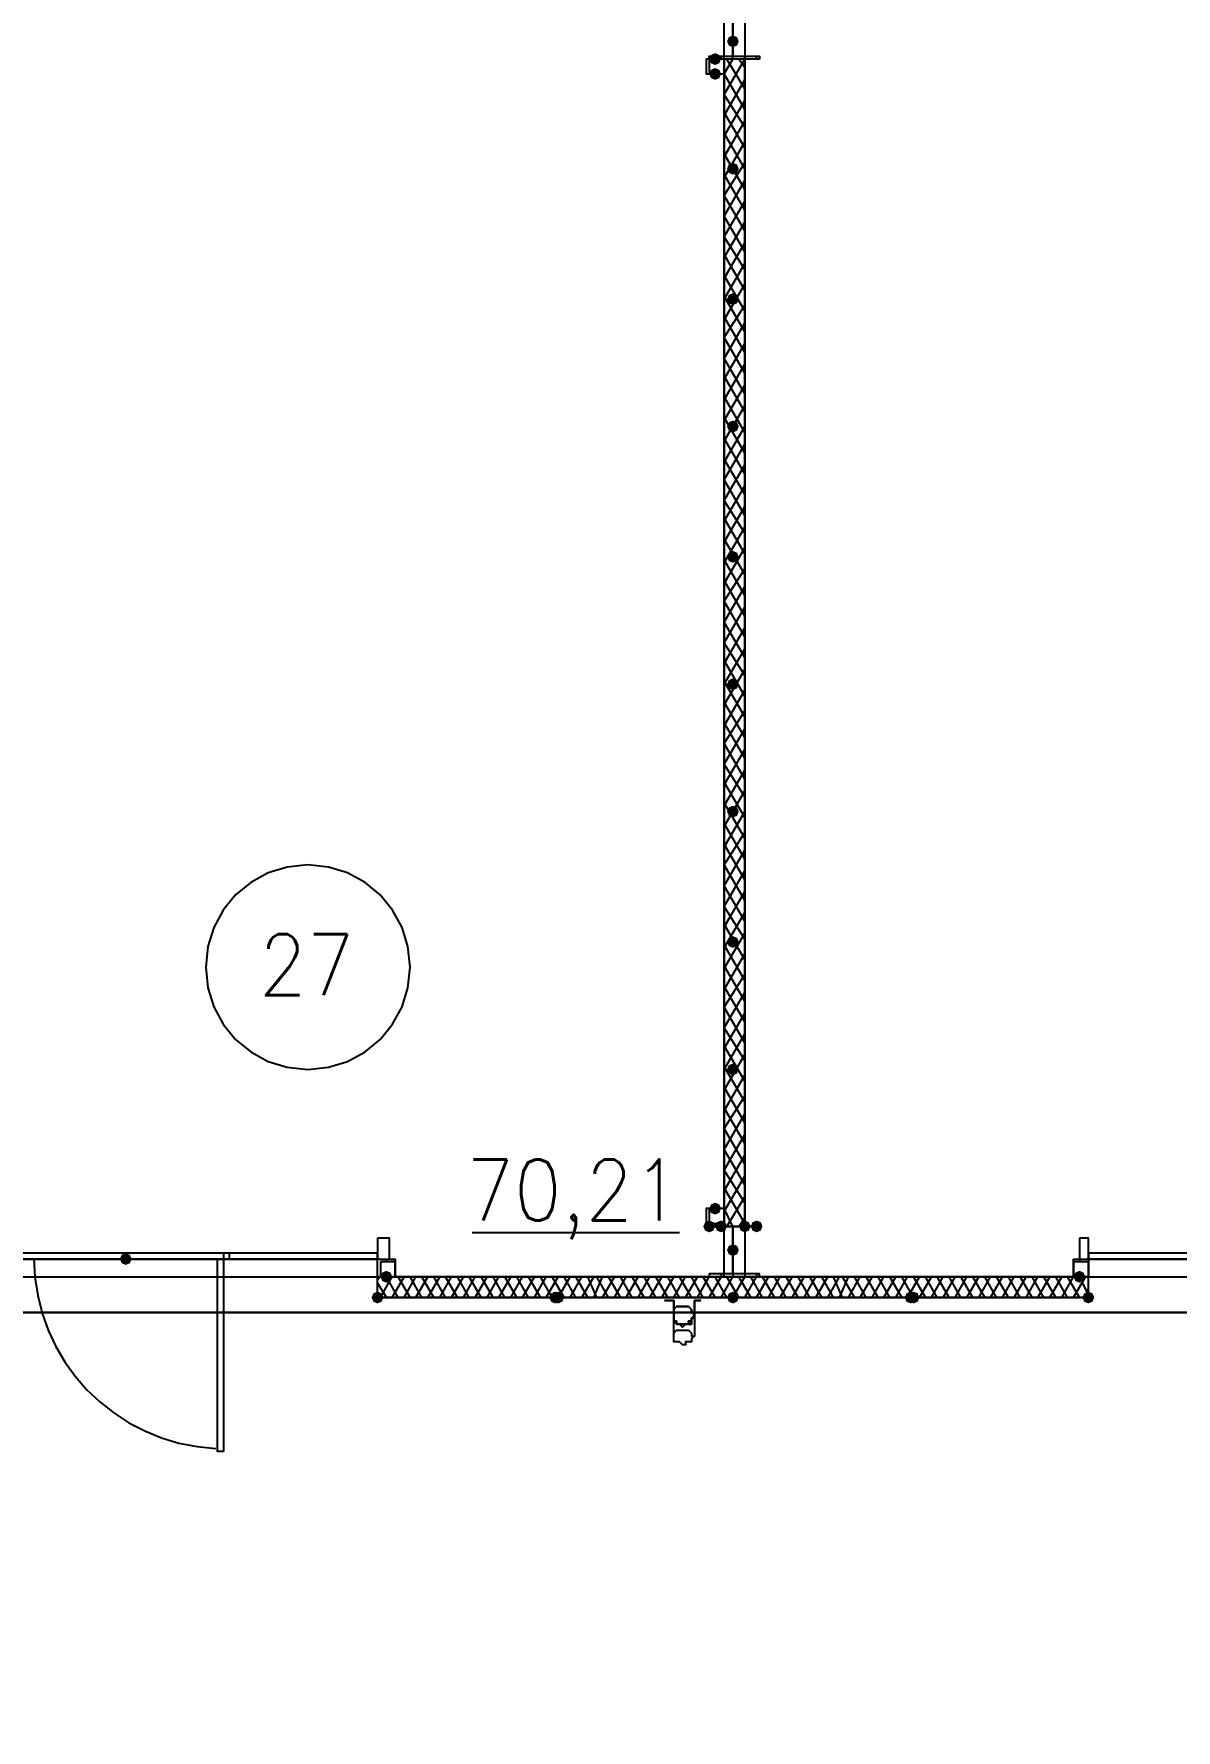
# Model space of a CAD drawing. Header units: millimetres. Extents: x 0 to 420, y 0 to 297.
# Drawn here: x 210.78 to 227.1, y 99.06 to 123.3 of the extents above; entities that cross this region are included whole.
import ezdxf

# ---------------------------------------------------------------- set-up
doc = ezdxf.new("R2010")
doc.units = ezdxf.units.MM
doc.layers.get('0').update_dxf_attribs({"linetype": 'CONTINUOUS'})
doc.styles.get("Standard").update_dxf_attribs({"font": 'STANDARD'})

msp = doc.modelspace()

# ---------------------------------------------------------------- hatches: boundary and pattern name
at = {"true_color": 0x000007}
for points in [[(220.853, 123.19), (220.828129, 123.130204), (220.768333, 123.105333), (220.708538, 123.130204), (220.683667, 123.19), (220.708537, 123.249796), (220.768333, 123.274667), (220.828129, 123.249796)], [(220.599, 122.936), (220.574129, 122.876204), (220.514333, 122.851333), (220.454537, 122.876204), (220.429667, 122.936), (220.454537, 122.995796), (220.514333, 123.020667), (220.574129, 122.995796)], [(220.599, 122.724333), (220.574129, 122.664537), (220.514333, 122.639667), (220.454537, 122.664537), (220.429667, 122.724333), (220.454537, 122.784129), (220.514333, 122.809), (220.574129, 122.784129)], [(220.853, 121.369667), (220.828129, 121.309871), (220.768333, 121.285), (220.708538, 121.309871), (220.683667, 121.369667), (220.708537, 121.429462), (220.768333, 121.454333), (220.828129, 121.429463)], [(220.853, 119.507), (220.828129, 119.447204), (220.768333, 119.422333), (220.708538, 119.447204), (220.683667, 119.507), (220.708537, 119.566796), (220.768333, 119.591667), (220.828129, 119.566796)], [(220.853, 117.686667), (220.828129, 117.626871), (220.768333, 117.602), (220.708538, 117.626871), (220.683667, 117.686667), (220.708537, 117.746462), (220.768333, 117.771333), (220.828129, 117.746463)], [(220.853, 115.824), (220.828129, 115.764204), (220.768333, 115.739333), (220.708538, 115.764204), (220.683667, 115.824), (220.708537, 115.883796), (220.768333, 115.908667), (220.828129, 115.883796)], [(220.853, 114.003667), (220.828129, 113.943871), (220.768333, 113.919), (220.708538, 113.943871), (220.683667, 114.003667), (220.708537, 114.063462), (220.768333, 114.088333), (220.828129, 114.063463)], [(220.853, 112.183333), (220.828129, 112.123538), (220.768333, 112.098667), (220.708538, 112.123538), (220.683667, 112.183333), (220.708537, 112.243129), (220.768333, 112.268), (220.828129, 112.243129)], [(220.853, 110.320667), (220.828129, 110.260871), (220.768333, 110.236), (220.708538, 110.260871), (220.683667, 110.320667), (220.708537, 110.380462), (220.768333, 110.405333), (220.828129, 110.380463)], [(220.853, 108.500333), (220.828129, 108.440538), (220.768333, 108.415667), (220.708538, 108.440538), (220.683667, 108.500333), (220.708537, 108.560129), (220.768333, 108.585), (220.828129, 108.560129)], [(220.599, 106.510667), (220.574129, 106.450871), (220.514333, 106.426), (220.454537, 106.450871), (220.429667, 106.510667), (220.454537, 106.570462), (220.514333, 106.595333), (220.574129, 106.570463)], [(220.514333, 106.256667), (220.489463, 106.196871), (220.429667, 106.172), (220.369871, 106.196871), (220.345, 106.256667), (220.369871, 106.316462), (220.429667, 106.341333), (220.489462, 106.316463)], [(220.683667, 106.256667), (220.658796, 106.196871), (220.599, 106.172), (220.539204, 106.196871), (220.514333, 106.256667), (220.539204, 106.316462), (220.599, 106.341333), (220.658796, 106.316463)], [(221.022333, 106.256667), (220.997462, 106.196871), (220.937667, 106.172), (220.877871, 106.196871), (220.853, 106.256667), (220.877871, 106.316462), (220.937667, 106.341333), (220.997462, 106.316463)], [(221.191667, 106.256667), (221.166796, 106.196871), (221.107, 106.172), (221.047204, 106.196871), (221.022333, 106.256667), (221.047204, 106.316462), (221.107, 106.341333), (221.166796, 106.316463)], [(220.853, 105.918), (220.828129, 105.858204), (220.768333, 105.833333), (220.708538, 105.858204), (220.683667, 105.918), (220.708537, 105.977796), (220.768333, 106.002667), (220.828129, 105.977796)], [(212.174667, 105.791), (212.149796, 105.731204), (212.09, 105.706333), (212.030204, 105.731204), (212.005333, 105.791), (212.030204, 105.850796), (212.09, 105.875667), (212.149796, 105.850796)], [(212.174667, 105.791), (212.149796, 105.731204), (212.09, 105.706333), (212.030204, 105.731204), (212.005333, 105.791), (212.030204, 105.850796), (212.09, 105.875667), (212.149796, 105.850796)], [(215.9, 105.537), (215.875129, 105.477204), (215.815333, 105.452333), (215.755538, 105.477204), (215.730667, 105.537), (215.755537, 105.596796), (215.815333, 105.621667), (215.875129, 105.596796)], [(225.806, 105.537), (225.781129, 105.477204), (225.721333, 105.452333), (225.661538, 105.477204), (225.636667, 105.537), (225.661537, 105.596796), (225.721333, 105.621667), (225.781129, 105.596796)]]:
    msp.add_hatch(color=0, dxfattribs=at).paths.add_polyline_path(points, flags=0)
at = {"true_color": 0x0000fe}
for points in [[(215.773, 105.240667), (215.748129, 105.180871), (215.688333, 105.156), (215.628537, 105.180871), (215.603667, 105.240667), (215.628537, 105.300462), (215.688333, 105.325333), (215.748129, 105.300463)], [(218.313, 105.240667), (218.288129, 105.180871), (218.228333, 105.156), (218.168537, 105.180871), (218.143667, 105.240667), (218.168537, 105.300462), (218.228333, 105.325333), (218.288129, 105.300463)], [(218.355333, 105.240667), (218.330463, 105.180871), (218.270667, 105.156), (218.210871, 105.180871), (218.186, 105.240667), (218.210871, 105.300462), (218.270667, 105.325333), (218.330462, 105.300463)], [(220.853, 105.240667), (220.828129, 105.180871), (220.768333, 105.156), (220.708538, 105.180871), (220.683667, 105.240667), (220.708537, 105.300462), (220.768333, 105.325333), (220.828129, 105.300463)], [(220.853, 105.240667), (220.828129, 105.180871), (220.768333, 105.156), (220.708538, 105.180871), (220.683667, 105.240667), (220.708537, 105.300462), (220.768333, 105.325333), (220.828129, 105.300463)], [(220.853, 105.240667), (220.828129, 105.180871), (220.768333, 105.156), (220.708538, 105.180871), (220.683667, 105.240667), (220.708537, 105.300462), (220.768333, 105.325333), (220.828129, 105.300463)], [(223.393, 105.240667), (223.368129, 105.180871), (223.308333, 105.156), (223.248538, 105.180871), (223.223667, 105.240667), (223.248537, 105.300462), (223.308333, 105.325333), (223.368129, 105.300463)], [(223.435333, 105.240667), (223.410462, 105.180871), (223.350667, 105.156), (223.290871, 105.180871), (223.266, 105.240667), (223.290871, 105.300462), (223.350667, 105.325333), (223.410462, 105.300463)], [(225.933, 105.240667), (225.908129, 105.180871), (225.848333, 105.156), (225.788537, 105.180871), (225.763667, 105.240667), (225.788537, 105.300462), (225.848333, 105.325333), (225.908129, 105.300463)]]:
    msp.add_hatch(color=0, dxfattribs=at).paths.add_polyline_path(points, flags=0)
at = {"true_color": 0x000007}
h = msp.add_hatch(color=0, dxfattribs=at)
h.paths.add_polyline_path([(215.688333, 105.240667), (220.768333, 105.240667)], flags=0)
h.paths.add_polyline_path([(220.768333, 105.240667), (215.688333, 105.240667)], flags=0)
h = msp.add_hatch(color=0, dxfattribs=at)
h.paths.add_polyline_path([(220.768333, 105.240667), (225.848333, 105.240667)], flags=0)
h.paths.add_polyline_path([(225.848333, 105.240667), (220.768333, 105.240667)], flags=0)

# ---------------------------------------------------------------- linework, layer by layer
at = {"color": 0, "true_color": 0x000007}
for points in [[(103.970667, 105.029), (389.763, 105.029), (389.763, 222.715667), (103.970667, 222.715667)], [(220.641333, 105.537), (220.641333, 140.038667), (216.916, 140.038667), (203.750333, 140.038667), (203.538667, 140.038667), (203.538667, 105.537)], [(220.937667, 105.537), (238.548333, 105.537), (238.548333, 140.038667), (234.315, 140.038667), (221.149333, 140.038667), (220.937667, 140.038667)], [(221.149333, 122.936), (220.429667, 122.936), (220.429667, 122.978333), (220.768333, 122.978333), (220.768333, 123.613333), (220.429667, 123.613333), (220.429667, 123.655667), (221.149333, 123.655667), (221.149333, 123.613333), (220.768333, 123.613333), (220.768333, 122.978333), (221.149333, 122.978333)], [(220.641333, 122.936), (220.429667, 122.936), (220.429667, 122.724333), (220.641333, 122.724333), (220.641333, 122.936), (220.387333, 122.936), (220.387333, 122.724333), (220.641333, 122.724333)], [(220.641333, 122.936), (220.641333, 106.256667), (220.937667, 106.256667), (220.937667, 122.936)], [(220.641333, 106.510667), (220.429667, 106.510667), (220.429667, 106.299), (220.641333, 106.299), (220.641333, 106.510667), (220.387333, 106.510667), (220.387333, 106.256667), (220.641333, 106.256667)], [(221.149333, 106.256667), (220.429667, 106.256667), (220.768333, 106.256667), (220.768333, 105.579333), (220.429667, 105.579333), (220.429667, 105.537), (221.149333, 105.537), (221.149333, 105.579333), (220.768333, 105.579333), (220.768333, 106.256667)], [(215.688333, 106.087333), (215.688333, 105.791), (215.857667, 105.791), (215.857667, 106.087333)], [(225.721333, 106.087333), (225.721333, 105.791), (225.848333, 105.791), (225.848333, 106.087333)], [(208.449333, 105.791), (215.688333, 105.791), (215.688333, 105.875667), (208.449333, 105.875667)], [(213.487, 103.039333), (213.402333, 103.039333), (213.402333, 105.791), (213.487, 105.791)], [(213.487, 105.791), (213.571667, 105.791), (213.571667, 105.875667), (213.487, 105.875667)], [(215.688333, 105.791), (215.942333, 105.791), (215.942333, 105.537), (215.688333, 105.537)], [(215.730667, 105.748667), (215.730667, 105.537), (215.942333, 105.537), (215.942333, 105.748667)], [(225.636667, 105.791), (225.848333, 105.791), (225.848333, 105.537), (225.636667, 105.537)], [(225.636667, 105.748667), (225.636667, 105.537), (225.848333, 105.537), (225.848333, 105.748667)], [(225.848333, 105.791), (233.087333, 105.791), (233.087333, 105.875667), (225.848333, 105.875667)], [(215.688333, 105.240667), (220.768333, 105.240667)], [(220.768333, 105.240667), (215.688333, 105.240667)], [(215.688333, 105.240667), (220.768333, 105.240667)], [(215.688333, 105.240667), (220.768333, 105.240667)], [(220.302667, 105.198333), (220.218, 105.198333), (220.218, 104.986667), (220.218, 104.944333), (220.175667, 104.944333), (220.175667, 104.902), (220.175667, 104.859667), (220.133333, 104.859667), (220.091, 104.859667), (220.048667, 104.817333), (220.006333, 104.859667), (219.964, 104.859667), (219.921667, 104.902), (219.921667, 104.944333), (219.921667, 104.986667), (219.921667, 105.198333), (219.794667, 105.198333), (219.921667, 105.198333), (219.921667, 104.986667), (219.921667, 104.944333), (219.921667, 104.902), (219.964, 104.902), (219.964, 104.859667), (220.006333, 104.859667), (220.048667, 104.859667), (220.091, 104.859667), (220.133333, 104.859667), (220.133333, 104.902), (220.175667, 104.902), (220.175667, 104.944333), (220.218, 104.986667), (220.218, 105.198333), (220.302667, 105.198333), (220.218, 105.198333), (220.218, 104.986667), (220.218, 104.944333), (220.175667, 104.944333), (220.175667, 104.902), (220.175667, 104.859667), (220.133333, 104.859667), (220.091, 104.859667), (220.048667, 104.817333), (220.006333, 104.859667), (219.964, 104.859667), (219.921667, 104.902), (219.921667, 104.944333), (219.921667, 104.986667), (219.921667, 105.198333), (219.794667, 105.198333), (219.921667, 105.198333), (219.921667, 104.986667), (219.921667, 104.944333), (219.921667, 104.902), (219.964, 104.902), (219.964, 104.859667), (220.006333, 104.859667), (220.048667, 104.859667), (220.091, 104.859667), (220.133333, 104.859667), (220.133333, 104.902), (220.175667, 104.902), (220.175667, 104.944333), (220.218, 104.986667), (220.218, 105.198333), (220.302667, 105.198333), (220.218, 105.198333), (220.218, 104.986667), (220.175667, 104.944333), (220.175667, 104.902), (220.133333, 104.902), (220.133333, 104.859667), (220.091, 104.859667), (220.048667, 104.859667), (220.006333, 104.859667), (219.964, 104.859667), (219.964, 104.902), (219.921667, 104.902), (219.921667, 104.944333), (219.921667, 104.986667), (219.921667, 105.198333), (219.794667, 105.198333), (219.921667, 105.198333), (219.921667, 104.986667), (219.921667, 104.944333), (219.921667, 104.902), (219.964, 104.859667), (220.006333, 104.859667), (220.048667, 104.817333), (220.091, 104.859667), (220.133333, 104.859667), (220.175667, 104.859667), (220.175667, 104.902), (220.175667, 104.944333), (220.218, 104.944333), (220.218, 104.986667), (220.218, 105.198333)], [(220.768333, 105.240667), (225.848333, 105.240667)], [(225.848333, 105.240667), (220.768333, 105.240667)], [(225.848333, 105.240667), (220.768333, 105.240667)], [(225.848333, 105.240667), (220.768333, 105.240667)], [(116.078, 96.435333), (377.655667, 96.435333), (377.655667, 105.029), (116.078, 105.029)], [(220.218, 104.986667), (220.175667, 105.029), (220.175667, 105.071333), (220.133333, 105.113667), (220.091, 105.113667), (220.048667, 105.113667), (220.006333, 105.113667), (219.964, 105.113667), (219.921667, 105.071333), (219.921667, 105.029), (219.921667, 104.986667), (219.921667, 104.944333), (219.921667, 104.902), (219.964, 104.902), (219.964, 104.859667), (220.006333, 104.859667), (220.048667, 104.859667), (220.091, 104.859667), (220.133333, 104.859667), (220.133333, 104.902), (220.175667, 104.902), (220.175667, 104.944333), (220.218, 104.986667), (220.175667, 104.944333), (220.175667, 104.902), (220.133333, 104.902), (220.133333, 104.859667), (220.091, 104.859667), (220.048667, 104.859667), (220.006333, 104.859667), (219.964, 104.859667), (219.964, 104.902), (219.921667, 104.902), (219.921667, 104.944333), (219.921667, 104.986667), (219.921667, 105.029), (219.921667, 105.071333), (219.964, 105.113667), (220.006333, 105.113667), (220.048667, 105.113667), (220.091, 105.113667), (220.133333, 105.113667), (220.175667, 105.071333), (220.175667, 105.029)], [(219.921667, 104.986667), (219.921667, 105.029), (219.921667, 105.071333), (219.964, 105.113667), (220.006333, 105.113667), (220.048667, 105.113667), (220.091, 105.113667), (220.133333, 105.113667), (220.175667, 105.071333), (220.175667, 105.029), (220.218, 104.986667), (220.175667, 104.944333), (220.175667, 104.902), (220.133333, 104.902), (220.133333, 104.859667), (220.091, 104.859667), (220.048667, 104.859667), (220.006333, 104.859667), (219.964, 104.859667), (219.964, 104.902), (219.921667, 104.902), (219.921667, 104.944333)], [(220.218, 104.690333), (220.175667, 104.648), (220.175667, 104.605667), (220.133333, 104.605667), (220.091, 104.605667), (220.091, 104.563333), (220.048667, 104.563333), (220.006333, 104.605667), (219.964, 104.605667), (219.921667, 104.605667), (219.921667, 104.648), (219.921667, 104.690333), (219.921667, 104.732667), (219.964, 104.775), (220.006333, 104.775), (220.048667, 104.775), (220.091, 104.775), (220.133333, 104.775), (220.175667, 104.732667), (220.175667, 104.690333)]]:
    msp.add_lwpolyline(points, close=True, dxfattribs=at)
for points in [[(220.768333, 122.936), (220.768333, 123.655667)], [(220.429667, 122.936), (220.429667, 122.978333)], [(220.599, 122.936), (220.599, 122.978333)], [(220.641333, 122.724333), (220.768333, 122.936)], [(220.641333, 122.428), (220.937667, 122.936)], [(220.937667, 122.512667), (220.683667, 122.936)], [(220.937667, 122.809), (220.853, 122.936)], [(220.937667, 122.936), (220.937667, 122.978333)], [(221.107, 122.936), (221.107, 122.978333)], [(220.937667, 122.216333), (220.641333, 122.724333)], [(220.641333, 122.131667), (220.937667, 122.639667)], [(220.937667, 121.962333), (220.641333, 122.428)], [(220.641333, 121.835333), (220.937667, 122.343333)], [(220.937667, 121.666), (220.641333, 122.174)], [(220.641333, 121.539), (220.937667, 122.047)], [(220.937667, 121.369667), (220.641333, 121.877667)], [(220.641333, 121.242667), (220.937667, 121.750667)], [(220.937667, 121.073333), (220.641333, 121.581333)], [(220.641333, 120.988667), (220.937667, 121.454333)], [(220.937667, 120.777), (220.641333, 121.285)], [(220.641333, 120.692333), (220.937667, 121.200333)], [(220.937667, 120.480667), (220.641333, 120.988667)], [(220.641333, 120.396), (220.937667, 120.904)], [(220.937667, 120.184333), (220.641333, 120.692333)], [(220.641333, 120.099667), (220.937667, 120.607667)], [(220.937667, 119.930333), (220.641333, 120.396)], [(220.641333, 119.803333), (220.937667, 120.311333)], [(220.937667, 119.634), (220.641333, 120.142)], [(220.641333, 119.507), (220.937667, 120.015)], [(220.937667, 119.337667), (220.641333, 119.845667)], [(220.641333, 119.210667), (220.937667, 119.718667)], [(220.937667, 119.041333), (220.641333, 119.549333)], [(220.641333, 118.956667), (220.937667, 119.422333)], [(220.937667, 118.745), (220.641333, 119.253)], [(220.641333, 118.660333), (220.937667, 119.168333)], [(220.937667, 118.448667), (220.641333, 118.956667)], [(220.641333, 118.364), (220.937667, 118.872)], [(220.937667, 118.152333), (220.641333, 118.660333)], [(220.641333, 118.067667), (220.937667, 118.575667)], [(220.937667, 117.898333), (220.641333, 118.406333)], [(220.641333, 117.771333), (220.937667, 118.279333)], [(220.937667, 117.602), (220.641333, 118.11)], [(220.641333, 117.475), (220.937667, 117.983)], [(220.937667, 117.305667), (220.641333, 117.813667)], [(220.641333, 117.178667), (220.937667, 117.686667)], [(220.937667, 117.009333), (220.641333, 117.517333)], [(220.641333, 116.924667), (220.937667, 117.432667)], [(220.937667, 116.713), (220.641333, 117.221)], [(220.641333, 116.628333), (220.937667, 117.136333)], [(220.937667, 116.416667), (220.641333, 116.924667)], [(220.641333, 116.332), (220.937667, 116.84)], [(220.937667, 116.162667), (220.641333, 116.628333)], [(220.641333, 116.035667), (220.937667, 116.543667)], [(220.937667, 115.866333), (220.641333, 116.374333)], [(220.641333, 115.739333), (220.937667, 116.247333)], [(220.937667, 115.57), (220.641333, 116.078)], [(220.641333, 115.443), (220.937667, 115.951)], [(220.937667, 115.273667), (220.641333, 115.781667)], [(220.641333, 115.189), (220.937667, 115.654667)], [(220.937667, 114.977333), (220.641333, 115.485333)], [(220.641333, 114.892667), (220.937667, 115.400667)], [(220.937667, 114.681), (220.641333, 115.189)], [(220.641333, 114.596333), (220.937667, 115.104333)], [(220.937667, 114.384667), (220.641333, 114.892667)], [(220.641333, 114.3), (220.937667, 114.808)], [(220.937667, 114.130667), (220.641333, 114.596333)], [(220.641333, 114.003667), (220.937667, 114.511667)], [(220.937667, 113.834333), (220.641333, 114.342333)], [(220.641333, 113.707333), (220.937667, 114.215333)], [(220.937667, 113.538), (220.641333, 114.046)], [(220.641333, 113.411), (220.937667, 113.919)], [(220.937667, 113.241667), (220.641333, 113.749667)], [(220.641333, 113.157), (220.937667, 113.622667)], [(220.937667, 112.945333), (220.641333, 113.453333)], [(220.641333, 112.860667), (220.937667, 113.368667)], [(220.937667, 112.649), (220.641333, 113.157)], [(220.641333, 112.564333), (220.937667, 113.072333)], [(220.937667, 112.395), (220.641333, 112.860667)], [(220.641333, 112.268), (220.937667, 112.776)], [(220.937667, 112.098667), (220.641333, 112.606667)], [(220.641333, 111.971667), (220.937667, 112.479667)], [(220.937667, 111.802333), (220.641333, 112.310333)], [(220.641333, 111.675333), (220.937667, 112.183333)], [(220.937667, 111.506), (220.641333, 112.014)], [(220.641333, 111.421333), (220.937667, 111.887)], [(220.937667, 111.209667), (220.641333, 111.717667)], [(220.641333, 111.125), (220.937667, 111.633)], [(216.154, 109.960833), (216.124328, 110.255175), (216.039227, 110.529326), (215.90457, 110.777413), (215.72623, 110.993563), (215.51008, 111.171903), (215.261993, 111.30656), (214.987842, 111.391661), (214.6935, 111.421333), (214.399158, 111.391661), (214.125007, 111.30656), (213.87692, 111.171903), (213.66077, 110.993563), (213.48243, 110.777413), (213.347773, 110.529326), (213.262672, 110.255175), (213.233, 109.960833)], [(220.937667, 110.913333), (220.641333, 111.421333)], [(220.641333, 110.828667), (220.937667, 111.336667)], [(220.937667, 110.617), (220.641333, 111.125)], [(220.641333, 110.532333), (220.937667, 111.040333)], [(220.937667, 110.363), (220.641333, 110.828667)], [(220.641333, 110.236), (220.937667, 110.744)], [(220.937667, 110.066667), (220.641333, 110.574667)], [(220.641333, 109.939667), (220.937667, 110.447667)], [(220.937667, 109.770333), (220.641333, 110.278333)], [(220.641333, 109.643333), (220.937667, 110.151333)], [(213.233, 109.960833), (213.262672, 109.666492), (213.347773, 109.392341), (213.48243, 109.144254), (213.66077, 108.928104), (213.87692, 108.749764), (214.125007, 108.615107), (214.399158, 108.530005), (214.6935, 108.500333), (214.987842, 108.530005), (215.261993, 108.615107), (215.51008, 108.749764), (215.72623, 108.928104), (215.90457, 109.144254), (216.039227, 109.392341), (216.124328, 109.666492), (216.154, 109.960833)], [(220.937667, 109.474), (220.641333, 109.982)], [(220.641333, 109.389333), (220.937667, 109.855)], [(220.937667, 109.177667), (220.641333, 109.685667)], [(220.641333, 109.093), (220.937667, 109.601)], [(220.937667, 108.881333), (220.641333, 109.389333)], [(220.641333, 108.796667), (220.937667, 109.304667)], [(220.937667, 108.627333), (220.641333, 109.093)], [(220.641333, 108.500333), (220.937667, 109.008333)], [(220.937667, 108.331), (220.641333, 108.839)], [(220.641333, 108.204), (220.937667, 108.712)], [(220.937667, 108.034667), (220.641333, 108.542667)], [(220.641333, 107.907667), (220.937667, 108.415667)], [(220.937667, 107.738333), (220.641333, 108.246333)], [(220.641333, 107.653667), (220.937667, 108.119333)], [(220.937667, 107.442), (220.641333, 107.95)], [(220.641333, 107.357333), (220.937667, 107.865333)], [(220.937667, 107.145667), (220.641333, 107.653667)], [(220.641333, 107.061), (220.937667, 107.569)], [(220.937667, 106.849333), (220.641333, 107.357333)], [(220.641333, 106.764667), (220.937667, 107.272667)], [(220.937667, 106.595333), (220.641333, 107.061)], [(220.641333, 106.468333), (220.937667, 106.976333)], [(220.937667, 106.299), (220.641333, 106.807)], [(220.683667, 106.256667), (220.937667, 106.68)], [(220.768333, 106.256667), (220.641333, 106.510667)], [(217.043, 106.172), (220.006333, 106.172)], [(220.514333, 106.299), (220.514333, 106.256667)], [(220.768333, 106.256667), (220.768333, 105.537)], [(220.853, 106.256667), (220.937667, 106.383667)], [(212.09, 105.791), (208.449333, 105.791), (208.449333, 105.664)], [(210.777686, 105.801957), (210.791846, 105.532564), (210.831476, 105.27052), (210.89536, 105.017095), (210.982283, 104.773558), (211.091028, 104.54118), (211.220378, 104.32123), (211.369119, 104.114979), (211.536033, 103.923696), (211.719906, 103.748652), (211.91952, 103.591116), (212.133659, 103.452358), (212.361108, 103.333648), (212.600651, 103.236257), (212.851071, 103.161454), (213.111152, 103.110509), (213.379679, 103.084691)], [(215.688333, 105.664), (215.688333, 105.791), (212.09, 105.791)], [(215.815333, 105.791), (215.815333, 105.748667)], [(225.721333, 105.791), (225.721333, 105.748667)], [(229.489, 105.791), (225.848333, 105.791), (225.848333, 105.664)], [(208.449333, 105.664), (208.449333, 105.537), (212.09, 105.537)], [(212.09, 105.537), (215.688333, 105.537), (215.688333, 105.664)], [(215.688333, 105.494667), (215.730667, 105.537)], [(215.688333, 105.240667), (215.688333, 105.537)], [(215.688333, 105.240667), (215.688333, 105.537)], [(215.815333, 105.240667), (215.688333, 105.452333)], [(215.730667, 105.240667), (215.9, 105.537)], [(215.984667, 105.240667), (215.815333, 105.537)], [(225.721333, 105.537), (215.857667, 105.537)], [(215.9, 105.240667), (216.069333, 105.537)], [(216.154, 105.240667), (215.984667, 105.537)], [(216.069333, 105.240667), (216.238667, 105.537)], [(216.323333, 105.240667), (216.154, 105.537)], [(216.238667, 105.240667), (216.408, 105.537)], [(216.492667, 105.240667), (216.323333, 105.537)], [(216.408, 105.240667), (216.577333, 105.537)], [(216.662, 105.240667), (216.492667, 105.537)], [(216.577333, 105.240667), (216.746667, 105.537)], [(216.831333, 105.240667), (216.662, 105.537)], [(216.746667, 105.240667), (216.916, 105.537)], [(217.000667, 105.240667), (216.831333, 105.537)], [(216.916, 105.240667), (217.085333, 105.537)], [(217.17, 105.240667), (217.000667, 105.537)], [(217.085333, 105.240667), (217.254667, 105.537)], [(217.339333, 105.240667), (217.17, 105.537)], [(217.254667, 105.240667), (217.424, 105.537)], [(217.508667, 105.240667), (217.339333, 105.537)], [(217.424, 105.240667), (217.593333, 105.537)], [(217.678, 105.240667), (217.508667, 105.537)], [(217.593333, 105.240667), (217.762667, 105.537)], [(217.847333, 105.240667), (217.678, 105.537)], [(217.762667, 105.240667), (217.932, 105.537)], [(218.016667, 105.240667), (217.847333, 105.537)], [(217.932, 105.240667), (218.101333, 105.537)], [(218.186, 105.240667), (218.016667, 105.537)], [(218.101333, 105.240667), (218.270667, 105.537)], [(218.355333, 105.240667), (218.186, 105.537)], [(218.270667, 105.240667), (218.44, 105.537)], [(218.524667, 105.240667), (218.355333, 105.537)], [(218.44, 105.240667), (218.609333, 105.537)], [(218.694, 105.240667), (218.524667, 105.537)], [(218.609333, 105.240667), (218.778667, 105.537)], [(218.821, 105.240667), (218.694, 105.537)], [(218.778667, 105.240667), (218.905667, 105.537)], [(218.990333, 105.240667), (218.821, 105.537)], [(218.905667, 105.240667), (219.075, 105.537)], [(219.159667, 105.240667), (218.990333, 105.537)], [(219.075, 105.240667), (219.244333, 105.537)], [(219.329, 105.240667), (219.159667, 105.537)], [(219.244333, 105.240667), (219.413667, 105.537)], [(219.498333, 105.240667), (219.329, 105.537)], [(219.413667, 105.240667), (219.583, 105.537)], [(219.667667, 105.240667), (219.498333, 105.537)], [(219.583, 105.240667), (219.752333, 105.537)], [(219.837, 105.240667), (219.667667, 105.537)], [(219.752333, 105.240667), (219.921667, 105.537)], [(220.006333, 105.240667), (219.837, 105.537)], [(219.921667, 105.240667), (220.091, 105.537)], [(220.175667, 105.240667), (220.006333, 105.537)], [(220.091, 105.240667), (220.260333, 105.537)], [(220.345, 105.240667), (220.175667, 105.537)], [(220.260333, 105.240667), (220.429667, 105.537)], [(220.514333, 105.240667), (220.345, 105.537)], [(220.429667, 105.579333), (220.429667, 105.537)], [(220.429667, 105.240667), (220.599, 105.537)], [(220.683667, 105.240667), (220.514333, 105.537)], [(220.599, 105.579333), (220.599, 105.537)], [(220.599, 105.240667), (220.768333, 105.537)], [(220.853, 105.240667), (220.683667, 105.537)], [(220.768333, 105.240667), (220.937667, 105.537)], [(221.022333, 105.240667), (220.853, 105.537)], [(220.937667, 105.579333), (220.937667, 105.537)], [(220.937667, 105.240667), (221.107, 105.537)], [(221.191667, 105.240667), (221.022333, 105.537)], [(221.107, 105.579333), (221.107, 105.537)], [(221.107, 105.240667), (221.276333, 105.537)], [(221.361, 105.240667), (221.191667, 105.537)], [(221.276333, 105.240667), (221.445667, 105.537)], [(221.530333, 105.240667), (221.361, 105.537)], [(221.445667, 105.240667), (221.615, 105.537)], [(221.699667, 105.240667), (221.530333, 105.537)], [(221.615, 105.240667), (221.784333, 105.537)], [(221.869, 105.240667), (221.699667, 105.537)], [(221.784333, 105.240667), (221.953667, 105.537)], [(222.038333, 105.240667), (221.869, 105.537)], [(221.953667, 105.240667), (222.123, 105.537)], [(222.207667, 105.240667), (222.038333, 105.537)], [(222.123, 105.240667), (222.292333, 105.537)], [(222.334667, 105.240667), (222.207667, 105.537)], [(222.292333, 105.240667), (222.419333, 105.537)], [(222.504, 105.240667), (222.334667, 105.537)], [(222.419333, 105.240667), (222.588667, 105.537)], [(222.673333, 105.240667), (222.504, 105.537)], [(222.588667, 105.240667), (222.758, 105.537)], [(222.842667, 105.240667), (222.673333, 105.537)], [(222.758, 105.240667), (222.927333, 105.537)], [(223.012, 105.240667), (222.842667, 105.537)], [(222.927333, 105.240667), (223.096667, 105.537)], [(223.181333, 105.240667), (223.012, 105.537)], [(223.096667, 105.240667), (223.266, 105.537)], [(223.350667, 105.240667), (223.181333, 105.537)], [(223.266, 105.240667), (223.435333, 105.537)], [(223.52, 105.240667), (223.350667, 105.537)], [(223.435333, 105.240667), (223.604667, 105.537)], [(223.689333, 105.240667), (223.52, 105.537)], [(223.604667, 105.240667), (223.774, 105.537)], [(223.858667, 105.240667), (223.689333, 105.537)], [(223.774, 105.240667), (223.943333, 105.537)], [(224.028, 105.240667), (223.858667, 105.537)], [(223.943333, 105.240667), (224.112667, 105.537)], [(224.197333, 105.240667), (224.028, 105.537)], [(224.112667, 105.240667), (224.282, 105.537)], [(224.366667, 105.240667), (224.197333, 105.537)], [(224.282, 105.240667), (224.451333, 105.537)], [(224.536, 105.240667), (224.366667, 105.537)], [(224.451333, 105.240667), (224.620667, 105.537)], [(224.705333, 105.240667), (224.536, 105.537)], [(224.620667, 105.240667), (224.79, 105.537)], [(224.874667, 105.240667), (224.705333, 105.537)], [(224.79, 105.240667), (224.959333, 105.537)], [(225.044, 105.240667), (224.874667, 105.537)], [(224.959333, 105.240667), (225.128667, 105.537)], [(225.213333, 105.240667), (225.044, 105.537)], [(225.128667, 105.240667), (225.298, 105.537)], [(225.382667, 105.240667), (225.213333, 105.537)], [(225.298, 105.240667), (225.467333, 105.537)], [(225.552, 105.240667), (225.382667, 105.537)], [(225.467333, 105.240667), (225.636667, 105.537)], [(225.721333, 105.240667), (225.552, 105.537)], [(225.636667, 105.240667), (225.806, 105.537)], [(225.848333, 105.283), (225.721333, 105.537)], [(225.848333, 105.664), (225.848333, 105.537), (229.489, 105.537)], [(225.848333, 105.240667), (225.848333, 105.537)], [(225.848333, 105.240667), (225.848333, 105.537)], [(215.688333, 105.240667), (220.768333, 105.240667), (215.688333, 105.240667), (220.768333, 105.240667)], [(215.688333, 105.240667), (225.848333, 105.240667)], [(225.848333, 105.240667), (220.768333, 105.240667), (225.848333, 105.240667), (220.768333, 105.240667)], [(225.806, 105.240667), (225.848333, 105.367667)], [(219.921667, 104.690333), (219.921667, 104.986667)], [(220.218, 104.986667), (220.218, 104.690333)]]:
    msp.add_lwpolyline(points, dxfattribs=at)

# ---------------------------------------------------------------- texts
at = {"color": 0, "true_color": 0x000007, "char_height": 0.872032, "attachment_point": 1}
for s, insert, width in [('27', (213.995, 110.430702), 1.06581688), ('70,21', (216.958333, 107.213362), 2.56764984)]:
    msp.add_mtext(s, dxfattribs=dict(at, insert=insert, width=width))

doc.saveas('drawing.dxf')
